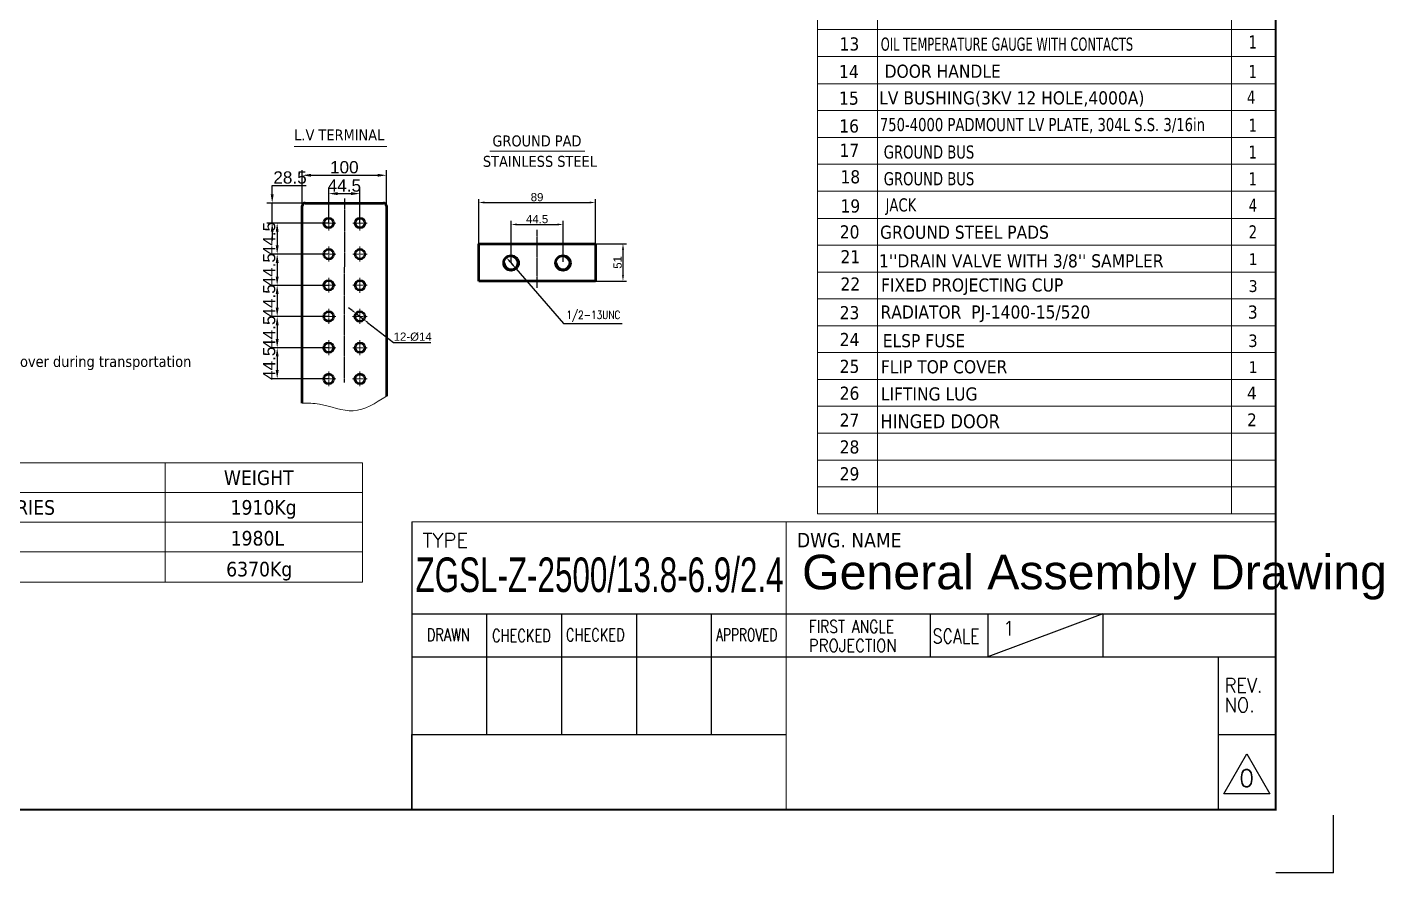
# Model space of a CAD drawing. Header units: millimetres. Extents: x 3151 to 13728, y 2378 to 9705.
# Drawn here: x 7918 to 13728, y 2378 to 6002 of the extents above; entities that cross this region are included whole.
import ezdxf

# ---------------------------------------------------------------- set-up
doc = ezdxf.new("R2010")
doc.units = ezdxf.units.MM
doc.linetypes.add('CENTERX2', pattern=[101.6, 63.5, -12.7, 12.7, -12.7])
doc.linetypes.add('点画线', pattern=[18, 12, -2, 2, -2])
for name, color, linetype, lineweight in [('1', 4, 'Continuous', 53), ('标注、文本', 3, 'Continuous', 18), ('铁心', 3, 'Continuous', 0)]:
    doc.layers.add(name, color=color, linetype=linetype, lineweight=lineweight)
doc.layers.add('2', color=3, linetype='Continuous')
doc.layers.add('paper', color=254, linetype='Continuous', plot=False)
doc.layers.add('中心线层', color=1, linetype='点画线', lineweight=18, true_color=0xff0000)
doc.styles.add('ROMANS', font='romans.shx', dxfattribs={"bigfont": 'whgtxt.shx'})
doc.styles.get("Standard").update_dxf_attribs({"font": 'arial.ttf'})
doc.styles.add('Tahoma$001', font='tahoma.ttf', dxfattribs={"height": 2.159784})
doc.styles.add('Tahoma_txtstyle_30.40_0_0', font='tahoma.ttf')
doc.styles.add('Tahoma_txtstyle_30.51_0_0', font='tahoma.ttf')
doc.dimstyles.new('1-15', dxfattribs={"dimscale": 10, "dimtxt": 3.5, "dimasz": 2, "dimexe": 1.5, "dimexo": 0.5, "dimgap": 0.5, "dimtad": 1, "dimtoh": 1, "dimdec": 1, "dimdsep": 46, "dimtxsty": 'Standard', "dimcen": 2.5, "dimclrd": 3, "dimclre": 3, "dimclrt": 3, "dimadec": 0, "dimazin": 2, "dimtfac": 1, "dimtdec": 1, "dimtmove": 0, "dimatfit": 2, "dimfxl": 1, "dimarcsym": 0})
doc.dimstyles.new('丁晓菲', dxfattribs={"dimscale": 10, "dimtxt": 3.5, "dimasz": 2.5, "dimexe": 1.5, "dimexo": 0, "dimgap": 0.5, "dimtad": 1, "dimtoh": 1, "dimtxsty": 'Standard', "dimcen": 2.5, "dimclrd": 3, "dimclre": 3, "dimclrt": 2, "dimadec": 0, "dimazin": 0, "dimtfac": 1, "dimtmove": 0, "dimatfit": 2, "dimfxl": 1.5, "dimarcsym": 0})
doc.dimstyles.new('郁文书', dxfattribs={"dimscale": 15, "dimtxt": 3.5, "dimasz": 2.5, "dimexe": 1.5, "dimexo": 0, "dimgap": 0.5, "dimtad": 1, "dimtoh": 1, "dimtxsty": 'Standard', "dimcen": 2.5, "dimclrd": 3, "dimclre": 3, "dimclrt": 2, "dimadec": 0, "dimazin": 0, "dimtfac": 1, "dimtmove": 0, "dimatfit": 2, "dimfxl": 1, "dimarcsym": 0})

# ---------------------------------------------------------------- blocks, each defined once
blk = doc.blocks.new('*D60')
at = {"layer": '1', "color": 3, "lineweight": -2, "transparency": 16777216}
for p, q in [((9096.4, 4849), (9096.4, 5389.8)), ((9133.9, 5367.3), (9418.9, 5367.3)), ((9456.4, 4876.3), (9456.4, 5389.8))]:
    blk.add_line(p, q, dxfattribs=at)
at = {"layer": '1', "color": 3, "transparency": 16777216}
for points in [[(9133.9, 5373.6), (9133.9, 5361.1), (9096.4, 5367.3)], [(9418.9, 5373.6), (9418.9, 5361.1), (9456.4, 5367.3)]]:
    blk.add_solid(points, dxfattribs=at)
at = {"layer": 'Defpoints', "color": 0, "transparency": 16777216}
for p in [(9456.4, 5367.3), (9096.4, 4849), (9456.4, 4876.3)]:
    blk.add_point(p, dxfattribs=at)
at = {"layer": '1', "color": 2, "transparency": 16777216, "insert": (9276.4, 5401.6), "char_height": 52.5, "attachment_point": 5}
blk.add_mtext('100', dxfattribs=at)
blk = doc.blocks.new('*D61')
at = {"layer": '1', "color": 3, "lineweight": -2, "transparency": 16777216}
for p, q in [((8967.5, 5285.8), (8967.5, 5323.3)), ((8967.5, 5323.3), (9112.7, 5323.3)), ((9276.5, 5248.3), (8945, 5248.3)), ((8967.5, 5162.8), (8967.5, 5248.3)), ((9209.8, 5162.8), (8945, 5162.8)), ((8967.5, 5125.3), (8967.5, 5087.8))]:
    blk.add_line(p, q, dxfattribs=at)
at = {"layer": '1', "color": 3, "transparency": 16777216}
for points in [[(8961.3, 5285.8), (8973.8, 5285.8), (8967.5, 5248.3)], [(8961.3, 5125.3), (8973.8, 5125.3), (8967.5, 5162.8)]]:
    blk.add_solid(points, dxfattribs=at)
at = {"layer": 'Defpoints', "color": 0, "transparency": 16777216}
for p in [(8967.5, 5248.3), (9276.5, 5248.3), (9209.8, 5162.8)]:
    blk.add_point(p, dxfattribs=at)
at = {"layer": '1', "color": 2, "transparency": 16777216, "insert": (9043.8, 5357.6), "char_height": 52.5, "attachment_point": 5}
blk.add_mtext('28.5', dxfattribs=at)
blk = doc.blocks.new('*D62')
at = {"layer": '1', "color": 3, "lineweight": -2, "transparency": 16777216}
for p, q in [((9209.8, 5162.8), (9209.8, 5311.3)), ((9247.3, 5288.8), (9305.7, 5288.8)), ((9343.2, 5162.8), (9343.2, 5311.3))]:
    blk.add_line(p, q, dxfattribs=at)
at = {"layer": '1', "color": 3, "transparency": 16777216}
for points in [[(9247.3, 5295.1), (9247.3, 5282.6), (9209.8, 5288.8)], [(9305.7, 5295.1), (9305.7, 5282.6), (9343.2, 5288.8)]]:
    blk.add_solid(points, dxfattribs=at)
at = {"layer": 'Defpoints', "color": 0, "transparency": 16777216}
for p in [(9343.2, 5288.8), (9209.8, 5162.8), (9343.2, 5162.8)]:
    blk.add_point(p, dxfattribs=at)
at = {"layer": '1', "color": 2, "transparency": 16777216, "insert": (9276.5, 5323), "char_height": 52.5, "attachment_point": 5}
blk.add_mtext('44.5', dxfattribs=at)
blk = doc.blocks.new('*D63')
at = {"layer": '1', "color": 3, "lineweight": -2, "transparency": 16777216}
for p, q in [((9209.8, 5162.8), (8966.4, 5162.8)), ((8988.9, 5125.3), (8988.9, 5066.8)), ((9209.8, 5029.3), (8966.4, 5029.3))]:
    blk.add_line(p, q, dxfattribs=at)
at = {"layer": '1', "color": 3, "transparency": 16777216}
for points in [[(8982.7, 5125.3), (8995.2, 5125.3), (8988.9, 5162.8)], [(8982.7, 5066.8), (8995.2, 5066.8), (8988.9, 5029.3)]]:
    blk.add_solid(points, dxfattribs=at)
at = {"layer": 'Defpoints', "color": 0, "transparency": 16777216}
for p in [(9209.8, 5162.8), (8988.9, 5029.3), (9209.8, 5029.3)]:
    blk.add_point(p, dxfattribs=at)
at = {"layer": '1', "color": 2, "transparency": 16777216, "insert": (8954.7, 5096.1), "char_height": 52.5, "attachment_point": 5, "rotation": 90}
blk.add_mtext('44.5', dxfattribs=at)
blk = doc.blocks.new('*D64')
at = {"layer": '1', "color": 3, "lineweight": -2, "transparency": 16777216}
for p, q in [((9209.8, 5029.3), (8966.4, 5029.3)), ((8988.9, 4991.8), (8988.9, 4933.3)), ((9209.8, 4895.8), (8966.4, 4895.8))]:
    blk.add_line(p, q, dxfattribs=at)
at = {"layer": '1', "color": 3, "transparency": 16777216}
for points in [[(8982.7, 4991.8), (8995.2, 4991.8), (8988.9, 5029.3)], [(8982.7, 4933.3), (8995.2, 4933.3), (8988.9, 4895.8)]]:
    blk.add_solid(points, dxfattribs=at)
at = {"layer": 'Defpoints', "color": 0, "transparency": 16777216}
for p in [(9209.8, 5029.3), (8988.9, 4895.8), (9209.8, 4895.8)]:
    blk.add_point(p, dxfattribs=at)
at = {"layer": '1', "color": 2, "transparency": 16777216, "insert": (8954.7, 4962.6), "char_height": 52.5, "attachment_point": 5, "rotation": 90}
blk.add_mtext('44.5', dxfattribs=at)
blk = doc.blocks.new('*D65')
at = {"layer": '1', "color": 3, "lineweight": -2, "transparency": 16777216}
for p, q in [((9209.8, 4895.8), (8966.4, 4895.8)), ((8988.9, 4858.3), (8988.9, 4799.8)), ((9209.8, 4762.3), (8966.4, 4762.3))]:
    blk.add_line(p, q, dxfattribs=at)
at = {"layer": '1', "color": 3, "transparency": 16777216}
for points in [[(8982.7, 4858.3), (8995.2, 4858.3), (8988.9, 4895.8)], [(8982.7, 4799.8), (8995.2, 4799.8), (8988.9, 4762.3)]]:
    blk.add_solid(points, dxfattribs=at)
at = {"layer": 'Defpoints', "color": 0, "transparency": 16777216}
for p in [(9209.8, 4895.8), (8988.9, 4762.3), (9209.8, 4762.3)]:
    blk.add_point(p, dxfattribs=at)
at = {"layer": '1', "color": 2, "transparency": 16777216, "insert": (8954.7, 4829.1), "char_height": 52.5, "attachment_point": 5, "rotation": 90}
blk.add_mtext('44.5', dxfattribs=at)
blk = doc.blocks.new('*D66')
at = {"layer": 'Defpoints', "color": 0, "transparency": 16777216}
for p in [(10351.8, 5074.2), (10351.8, 4914.2), (10469.7, 4914.2)]:
    blk.add_point(p, dxfattribs=at)
at = {"layer": '标注、文本', "color": 3, "lineweight": -2, "transparency": 16777216}
for p, q in [((10351.8, 5074.2), (10484.7, 5074.2)), ((10469.7, 5049.2), (10469.7, 4939.2)), ((10351.8, 4914.2), (10484.7, 4914.2))]:
    blk.add_line(p, q, dxfattribs=at)
at = {"layer": '标注、文本', "color": 3, "transparency": 16777216}
for points in [[(10465.5, 5049.2), (10473.9, 5049.2), (10469.7, 5074.2)], [(10465.5, 4939.2), (10473.9, 4939.2), (10469.7, 4914.2)]]:
    blk.add_solid(points, dxfattribs=at)
at = {"layer": '标注、文本', "color": 2, "transparency": 16777216, "insert": (10446.8, 4994.2), "char_height": 35, "attachment_point": 5, "rotation": 90, "bg_fill": 3, "box_fill_scale": 1.1, "bg_fill_color": 256, "bg_fill_true_color": 13158600, "bg_fill_transparency": 0}
blk.add_mtext('51', dxfattribs=at)
blk = doc.blocks.new('*D86')
at = {"layer": 'Defpoints', "color": 0, "transparency": 16777216}
for p in [(9970, 5015.7), (10011.5, 4967.6)]:
    blk.add_point(p, dxfattribs=at)
at = {"layer": '标注、文本', "color": 3, "lineweight": -2, "transparency": 16777216}
for p, q in [((9986.3, 4996.8), (9995.1, 4986.5)), ((10011.5, 4967.6), (10215.3, 4731.6)), ((10215.3, 4731.6), (10465.7, 4731.6))]:
    blk.add_line(p, q, dxfattribs=at)
at = {"layer": '标注、文本', "color": 3, "transparency": 16777216}
for points in [[(9989.5, 4999.5), (9983.2, 4994), (9970, 5015.7)], [(9998.3, 4989.3), (9992, 4983.8), (10011.5, 4967.6)]]:
    blk.add_solid(points, dxfattribs=at)
at = {"layer": '标注、文本', "color": 2, "transparency": 16777216, "insert": (10343, 4763.3), "char_height": 35, "attachment_point": 5, "bg_fill": 3, "box_fill_scale": 1.1, "bg_fill_color": 256, "bg_fill_true_color": 13158600, "bg_fill_transparency": 0}
blk.add_mtext('{\\Fromans,gbcbig|c134;\\W0.8;1/2-13UNC}', dxfattribs=at)
blk = doc.blocks.new('*D67')
at = {"layer": 'Defpoints', "color": 0, "transparency": 16777216}
for p in [(10213, 5156.6), (9990.7, 4996.7), (10213, 4996.7)]:
    blk.add_point(p, dxfattribs=at)
at = {"layer": '标注、文本', "color": 3, "lineweight": -2, "transparency": 16777216}
for p, q in [((9990.7, 4996.7), (9990.7, 5171.6)), ((10213, 4996.7), (10213, 5171.6)), ((10015.7, 5156.6), (10188, 5156.6))]:
    blk.add_line(p, q, dxfattribs=at)
at = {"layer": '标注、文本', "color": 3, "transparency": 16777216}
for points in [[(10015.7, 5160.8), (10015.7, 5152.4), (9990.7, 5156.6)], [(10188, 5160.8), (10188, 5152.4), (10213, 5156.6)]]:
    blk.add_solid(points, dxfattribs=at)
at = {"layer": '标注、文本', "color": 2, "transparency": 16777216, "insert": (10101.8, 5179.4), "char_height": 35, "attachment_point": 5, "bg_fill": 3, "box_fill_scale": 1.1, "bg_fill_color": 256, "bg_fill_true_color": 13158600, "bg_fill_transparency": 0}
blk.add_mtext('44.5', dxfattribs=at)
blk = doc.blocks.new('*D68')
at = {"layer": 'Defpoints', "color": 0, "transparency": 16777216}
for p in [(10351.8, 5250.7), (9851.8, 5074.2), (10351.8, 5074.2)]:
    blk.add_point(p, dxfattribs=at)
at = {"layer": '标注、文本', "color": 3, "lineweight": -2, "transparency": 16777216}
for p, q in [((9851.8, 5074.2), (9851.8, 5265.7)), ((9876.8, 5250.7), (10326.8, 5250.7)), ((10351.8, 5074.2), (10351.8, 5265.7))]:
    blk.add_line(p, q, dxfattribs=at)
at = {"layer": '标注、文本', "color": 3, "transparency": 16777216}
for points in [[(9876.8, 5254.8), (9876.8, 5246.5), (9851.8, 5250.7)], [(10326.8, 5254.8), (10326.8, 5246.5), (10351.8, 5250.7)]]:
    blk.add_solid(points, dxfattribs=at)
at = {"layer": '标注、文本', "color": 2, "transparency": 16777216, "insert": (10101.8, 5273.5), "char_height": 35, "attachment_point": 5, "bg_fill": 3, "box_fill_scale": 1.1, "bg_fill_color": 256, "bg_fill_true_color": 13158600, "bg_fill_transparency": 0}
blk.add_mtext('89', dxfattribs=at)
blk = doc.blocks.new('*D87')
at = {"layer": 'Defpoints', "color": 0, "transparency": 16777216}
for p in [(9326.5, 4775.2), (9359.8, 4749.5)]:
    blk.add_point(p, dxfattribs=at)
at = {"layer": '标注、文本', "color": 3, "lineweight": -2, "transparency": 16777216}
for p, q in [((9310.7, 4787.4), (9294.9, 4799.7)), ((9326.5, 4775.2), (9359.8, 4749.5)), ((9375.6, 4737.2), (9486.5, 4651.4)), ((9486.5, 4651.4), (9646.9, 4651.4))]:
    blk.add_line(p, q, dxfattribs=at)
at = {"layer": '标注、文本', "color": 3, "transparency": 16777216}
for points in [[(9312.8, 4790.1), (9308.7, 4784.8), (9326.5, 4775.2)], [(9377.6, 4739.9), (9373.5, 4734.6), (9359.8, 4749.5)]]:
    blk.add_solid(points, dxfattribs=at)
at = {"layer": '标注、文本', "color": 3, "transparency": 16777216, "insert": (9569.2, 4675.3), "char_height": 35, "attachment_point": 5}
blk.add_mtext('12-%%C14', dxfattribs=at)
blk = doc.blocks.new('*D58')
at = {"layer": '1', "color": 3, "lineweight": -2, "transparency": 16777216}
for p, q in [((9209.8, 4628.4), (8966.4, 4628.4)), ((8988.9, 4590.9), (8988.9, 4532.4)), ((9209.8, 4494.9), (8966.4, 4494.9))]:
    blk.add_line(p, q, dxfattribs=at)
at = {"layer": '1', "color": 3, "transparency": 16777216}
for points in [[(8982.7, 4590.9), (8995.2, 4590.9), (8988.9, 4628.4)], [(8982.7, 4532.4), (8995.2, 4532.4), (8988.9, 4494.9)]]:
    blk.add_solid(points, dxfattribs=at)
at = {"layer": 'Defpoints', "color": 0, "transparency": 16777216}
for p in [(9209.8, 4628.4), (8988.9, 4494.9), (9209.8, 4494.9)]:
    blk.add_point(p, dxfattribs=at)
at = {"layer": '1', "color": 2, "transparency": 16777216, "insert": (8954.7, 4561.7), "char_height": 52.5, "attachment_point": 5, "rotation": 90}
blk.add_mtext('44.5', dxfattribs=at)
blk = doc.blocks.new('*D59')
at = {"layer": '1', "color": 3, "lineweight": -2, "transparency": 16777216}
for p, q in [((9209.8, 4761.9), (8966.4, 4761.9)), ((8988.9, 4724.4), (8988.9, 4665.9)), ((9209.8, 4628.4), (8966.4, 4628.4))]:
    blk.add_line(p, q, dxfattribs=at)
at = {"layer": '1', "color": 3, "transparency": 16777216}
for points in [[(8982.7, 4724.4), (8995.2, 4724.4), (8988.9, 4761.9)], [(8982.7, 4665.9), (8995.2, 4665.9), (8988.9, 4628.4)]]:
    blk.add_solid(points, dxfattribs=at)
at = {"layer": 'Defpoints', "color": 0, "transparency": 16777216}
for p in [(9209.8, 4761.9), (8988.9, 4628.4), (9209.8, 4628.4)]:
    blk.add_point(p, dxfattribs=at)
at = {"layer": '1', "color": 2, "transparency": 16777216, "insert": (8954.7, 4695.2), "char_height": 52.5, "attachment_point": 5, "rotation": 90}
blk.add_mtext('44.5', dxfattribs=at)

msp = doc.modelspace()

# ---------------------------------------------------------------- linework, layer by layer
at = {"layer": '1'}
for p, q in [((9096.342, 4391.291), (9096.383, 5236.344)), ((9108.383, 5248.344), (9444.383, 5248.344)), ((9456.383, 5236.344), (9456.333, 4420.887)), ((9851.842, 4914.156), (9851.842, 5074.156)), ((9851.842, 5074.156), (10351.842, 5074.156)), ((10351.842, 5074.156), (10351.842, 4914.156)), ((10351.842, 4914.156), (9851.842, 4914.156))]:
    msp.add_line(p, q, dxfattribs=at)
at = {"layer": '1', "color": 1, "linetype": 'CENTERX2', "lineweight": -3, "ltscale": 0.1}
for p, q in [((9276.512, 5268.259), (9276.368, 4478.851)), ((10101.842, 4884.826), (10101.842, 5133.591))]:
    msp.add_line(p, q, dxfattribs=at)
at = {"layer": '1', "const_width": 8.634}
msp.add_lwpolyline([(3792.755, 2649.776), (13265.075, 2649.776), (13265.075, 9458.006), (3792.755, 9458.006), (3792.755, 2649.776)], dxfattribs=at)
at = {"layer": '1'}
for centre, radius in [((9209.759, 5162.844), 21), ((9343.232, 5162.823), 21), ((9209.759, 5029.344), 21), ((9343.191, 5029.323), 21), ((9990.717, 4991.656), 31.75), ((10212.967, 4991.656), 31.75), ((9209.759, 4895.844), 21), ((9343.149, 4895.823), 21), ((9209.759, 4762.344), 21), ((9209.759, 4762.344), 21), ((9343.107, 4762.323), 21), ((9343.149, 4762.323), 21), ((9209.759, 4628.443), 21), ((9343.149, 4628.422), 21), ((9209.759, 4494.943), 21), ((9209.759, 4494.943), 21), ((9343.107, 4494.922), 21), ((9343.149, 4494.922), 21)]:
    msp.add_circle(centre, radius, dxfattribs=at)
for centre, start, end in [((9108.383, 5236.344), 90, 180), ((9444.383, 5236.344), 0, 90)]:
    msp.add_arc(centre, 12, start, end, dxfattribs=at)
at = {"layer": '2'}
for p, q in [((9564.95, 3883.151), (9564.95, 2649.776)), ((9564.95, 3488.471), (13265.075, 3488.471)), ((9885.627, 3488.471), (9885.627, 2971.249)), ((10206.305, 3488.471), (10206.305, 2971.249)), ((10526.982, 3488.471), (10526.982, 2971.249)), ((10847.66, 3488.471), (10847.66, 2971.249)), ((11785.025, 3488.471), (11785.025, 3303.464)), ((12525.05, 3488.471), (12031.7, 3303.464)), ((12031.7, 3488.471), (12031.7, 3303.464)), ((12525.05, 3488.471), (12525.05, 3303.464)), ((9564.95, 3303.464), (11168.337, 3303.464)), ((11168.337, 3303.464), (13265.075, 3303.464)), ((13018.4, 3303.464), (13018.4, 2649.776)), ((9564.95, 2971.249), (11168.337, 2971.249)), ((9564.95, 2650.572), (9564.95, 2971.249)), ((13018.4, 2971.249), (13265.075, 2971.249)), ((13043.067, 2717.643), (13141.737, 2888.544)), ((13141.737, 2888.544), (13240.407, 2717.643)), ((13240.407, 2717.643), (13043.067, 2717.643))]:
    msp.add_line(p, q, dxfattribs=at)
at = {"layer": 'paper'}
for q in [(13511.75, 2625.108), (13265.075, 2378.433)]:
    msp.add_line((13511.75, 2378.433), q, dxfattribs=at)
at = {"layer": '中心线层'}
for p, q in [((9209.759, 5195.082), (9209.759, 5131.41)), ((9343.243, 5195.061), (9343.223, 5131.389)), ((9178.76, 5162.844), (9240.758, 5162.844)), ((9374.232, 5162.814), (9312.233, 5162.833)), ((9209.759, 5061.582), (9209.759, 4997.91)), ((9343.201, 5061.561), (9343.181, 4997.889)), ((9178.76, 5029.344), (9240.758, 5029.344)), ((9374.19, 5029.314), (9312.191, 5029.333)), ((9178.76, 4895.844), (9240.758, 4895.844)), ((9209.759, 4928.082), (9209.759, 4864.41)), ((9374.148, 4895.814), (9312.15, 4895.833)), ((9343.159, 4928.061), (9343.139, 4864.389)), ((9209.759, 4794.582), (9209.759, 4730.91)), ((9209.759, 4794.582), (9209.759, 4730.91)), ((9343.117, 4794.561), (9343.097, 4730.889)), ((9343.159, 4794.561), (9343.139, 4730.889)), ((9178.76, 4762.344), (9240.758, 4762.344)), ((9178.76, 4762.344), (9240.758, 4762.344)), ((9374.106, 4762.314), (9312.108, 4762.333)), ((9374.148, 4762.314), (9312.15, 4762.333)), ((9209.759, 4660.68), (9209.759, 4597.008)), ((9343.159, 4660.659), (9343.139, 4596.987)), ((9178.76, 4628.443), (9240.758, 4628.443)), ((9374.148, 4628.412), (9312.15, 4628.432)), ((9178.76, 4494.943), (9240.758, 4494.943)), ((9178.76, 4494.943), (9240.758, 4494.943)), ((9209.759, 4527.18), (9209.759, 4463.508)), ((9209.759, 4527.18), (9209.759, 4463.508)), ((9374.106, 4494.912), (9312.108, 4494.932)), ((9374.148, 4494.912), (9312.15, 4494.932)), ((9343.117, 4527.159), (9343.097, 4463.487)), ((9343.159, 4527.159), (9343.139, 4463.487))]:
    msp.add_line(p, q, dxfattribs=at)
at = {"layer": '标注、文本'}
msp.add_line((9354.573, 3623.701), (9354.573, 4135.291), dxfattribs=at)
msp.add_open_spline([(9096.342, 4391.291), (9120.828, 4390.938), (9194.439, 4389.876), (9319.516, 4332.575), (9410.035, 4391.003), (9456.342, 4420.892)], degree=3, knots=[0, 0, 0, 0, 73.60943979, 221.28127785, 375.94621417, 375.94621417, 375.94621417, 375.94621417], dxfattribs=at)
at = {"layer": '铁心'}
for p, q in [((9457.846, 5490.63), (9062.015, 5490.63)), ((9899.069, 5470.735), (10306.688, 5470.735)), ((7180.674, 4135.291), (9354.573, 4135.291)), ((8508.992, 4135.291), (8508.992, 3965.185)), ((8508.992, 3965.185), (8508.992, 4135.291)), ((7180.674, 4008.32), (9354.573, 4008.32)), ((8508.992, 3768.723), (8508.992, 3965.185)), ((8508.992, 3965.185), (8508.992, 3768.723)), ((7180.674, 3880.819), (9354.573, 3880.819)), ((9564.95, 3883.151), (13265.075, 3883.151)), ((11168.337, 3883.151), (11168.337, 2649.776)), ((7180.674, 3753.318), (9354.573, 3753.318)), ((8508.992, 3623.701), (8508.992, 3768.723)), ((8508.992, 3768.723), (8508.992, 3623.701)), ((7180.674, 3623.701), (9354.573, 3623.701))]:
    msp.add_line(p, q, dxfattribs=at)
for points in [[(11303.131, 3917.135), (11303.131, 7607.475)], [(13074.917, 7492.406), (13074.917, 3917.135)], [(11303.131, 6915.626), (11303.131, 3917.135)], [(11559.531, 6915.626), (11559.531, 4492.483)], [(13265.075, 4837.691), (13265.075, 6800.557)], [(13265.075, 5991.251), (11303.131, 5991.251), (11303.131, 5991.251)], [(13265.075, 5876.659), (11303.131, 5876.659)], [(11303.131, 3917.135), (11303.131, 5876.659), (13265.075, 5876.659)], [(11303.131, 5876.659), (11303.131, 3917.135)], [(11559.531, 5876.659), (11559.531, 3917.135)], [(13265.075, 5759.679), (11303.131, 5759.679)], [(13265.075, 5644.61), (11303.131, 5644.61)], [(13265.075, 5529.54), (11303.131, 5529.54)], [(13265.075, 5414.948), (11303.131, 5414.948)], [(13265.075, 5299.879), (11303.131, 5299.879), (11303.131, 5299.879)], [(13265.075, 5182.422), (11303.131, 5182.422), (11303.131, 5182.422)], [(13265.075, 5067.83), (11303.131, 5067.83), (11303.131, 5067.83)], [(13265.075, 4952.76), (11303.131, 4952.76), (11303.131, 4952.76)], [(13265.075, 4837.691), (11303.131, 4837.691), (11303.131, 4837.691)], [(13265.075, 4722.621), (11303.131, 4722.621), (11303.131, 4722.621)], [(13265.075, 4607.552), (11303.131, 4607.552), (11303.131, 4607.552)], [(13265.075, 4492.483), (11303.131, 4492.483), (11303.131, 4492.483)], [(13265.075, 4492.483), (11303.131, 4492.483), (11303.131, 4492.483)], [(13265.075, 4377.413), (11303.131, 4377.413), (11303.131, 4377.413)], [(13265.075, 4377.413), (11303.131, 4377.413), (11303.131, 4377.413)], [(13265.075, 4262.344), (11303.131, 4262.344), (11303.131, 4262.344)], [(13265.075, 4147.274), (11303.131, 4147.274), (11303.131, 4147.274)], [(13265.075, 4032.205), (11303.131, 4032.205), (11303.131, 4032.205)], [(13265.075, 3917.135), (11303.131, 3917.135), (11303.131, 3917.135)]]:
    msp.add_lwpolyline(points, dxfattribs=at)

# ---------------------------------------------------------------- texts
at = {"layer": '1', "color": 4, "width": 0.65}
msp.add_text('ZGSL-Z-2500/13.8-6.9/2.4', height=148.005, dxfattribs=at).set_placement((9581.315, 3581.733))
at = {"layer": '1', "color": 4}
msp.add_text('General Assembly Drawing', height=148.005, dxfattribs=at).set_placement((11236.651, 3593.391))
at = {"layer": '2', "style": 'ROMANS'}
for s, height, p in [('TYPE', 61.6688, (9611.116, 3772.864)), ('1', 61.669, (12095.782, 3395.664))]:
    msp.add_text(s, height=height, dxfattribs=at).set_placement(p)
for s, height, width, p in [('FIRST ANGLE', 54.2685, 0.8, (11265.7, 3406.597)), ('DRAWN', 54.2685, 0.75, (9629.222, 3371.259)), ('CHECKED', 54.2685, 0.75, (9909.217, 3367.819)), ('CHECKED', 54.2685, 0.75, (10225.516, 3371.259)), ('APPROVED', 54.2685, 0.7, (10868.484, 3371.259)), ('PROJECTION', 54.2685, 0.86, (11265.7, 3325.266)), ('SCALE', 61.6688, 0.8, (11795.927, 3361.88)), ('REV.', 61.6688, 0.9, (13046.447, 3150.83)), ('NO.', 61.6688, 0.9, (13046.447, 3066.732))]:
    msp.add_text(s, height=height, dxfattribs=dict(at, width=width)).set_placement(p)
at = {"layer": '2', "color": 4, "style": 'ROMANS'}
msp.add_text('0', height=74.002, dxfattribs=at).set_placement((13108.603, 2747.246))
at = {"layer": '铁心'}
for s, height, style, p in [('13', 56.2319, 'Tahoma_txtstyle_30.40_0_0', (11397.192, 5901.964)), ('14', 56.2319, 'Tahoma_txtstyle_30.40_0_0', (11395.044, 5783.749)), ('DOOR HANDLE', 56.23192, 'Tahoma_txtstyle_30.40_0_0', (11590.126, 5785.189)), ('15', 56.2319, 'Tahoma_txtstyle_30.40_0_0', (11395.044, 5669.72)), ('LV BUSHING(3KV 12 HOLE,4000A)', 56.23192, 'Tahoma_txtstyle_30.40_0_0', (11566.941, 5670.883)), ('16', 56.2319, 'Tahoma_txtstyle_30.40_0_0', (11395.828, 5550.339)), ('L.V TERMINAL', 46.95689, 'Tahoma$001', (9061.874, 5516.723)), ('GROUND PAD  ', 46.95689, 'Tahoma$001', (9910.644, 5491.088)), ('17', 56.2319, 'Tahoma_txtstyle_30.40_0_0', (11396.882, 5446.304)), ('STAINLESS STEEL ', 46.95689, 'Tahoma$001', (9869.859, 5403.565)), ('18', 56.2319, 'Tahoma_txtstyle_30.40_0_0', (11401.133, 5332.739)), ('19', 56.2319, 'Tahoma_txtstyle_30.40_0_0', (11401.133, 5207.738)), ('20', 56.2319, 'Tahoma_txtstyle_30.40_0_0', (11398.126, 5096.688)), ('GROUND STEEL PADS', 56.23192, 'Tahoma_txtstyle_30.40_0_0', (11570.629, 5095.284)), ('21', 56.2319, 'Tahoma_txtstyle_30.40_0_0', (11401.133, 4990.208)), ("1''DRAIN VALVE WITH 3/8'' SAMPLER ", 56.23192, 'Tahoma_txtstyle_30.40_0_0', (11566.332, 4972.602)), ('1', 50.452, 'Tahoma$001', (13149.518, 4982.363)), ('22', 56.2319, 'Tahoma_txtstyle_30.40_0_0', (11401.133, 4873.526)), ('FIXED PROJECTING CUP', 56.23192, 'Tahoma_txtstyle_30.40_0_0', (11574.782, 4869.248)), ('3', 50.452, 'Tahoma$001', (13149.518, 4867.294)), ('23', 56.2319, 'Tahoma_txtstyle_30.40_0_0', (11397.633, 4750.691)), ('RADIATOR  PJ-1400-15/520', 56.23192, 'Tahoma_txtstyle_30.40_0_0', (11572.662, 4753.373)), ('3', 56.232, 'Tahoma_txtstyle_30.40_0_0', (13145.662, 4753.202)), ('24', 56.2319, 'Tahoma_txtstyle_30.40_0_0', (11397.633, 4635.622)), ('ELSP FUSE', 56.2319, 'Tahoma_txtstyle_30.40_0_0', (11582.158, 4630.53)), ('3', 53.312, 'Tahoma$001', (13147.434, 4631.662)), ('Remove the protective cover during transportation', 46.95689, 'Tahoma$001', (7204.199, 4546.051)), ('25', 56.2319, 'Tahoma_txtstyle_30.40_0_0', (11397.633, 4520.552)), ('FLIP TOP COVER', 56.23192, 'Tahoma_txtstyle_30.40_0_0', (11573.972, 4518.743)), ('1', 50.795, 'Tahoma$001', (13149.518, 4519.698)), ('26', 56.2319, 'Tahoma_txtstyle_30.40_0_0', (11397.633, 4405.483)), ('LIFTING LUG', 56.23192, 'Tahoma_txtstyle_30.40_0_0', (11573.972, 4402.411)), ('4', 55.191, 'Tahoma$001', (13142.356, 4407.016)), ('27', 56.2319, 'Tahoma_txtstyle_30.40_0_0', (11397.633, 4290.413)), ('HINGED DOOR', 59.1915, 'Tahoma_txtstyle_30.40_0_0', (11572.219, 4283.831)), ('2', 55.191, 'Tahoma$001', (13142.356, 4291.946)), ('28', 56.2319, 'Tahoma_txtstyle_30.40_0_0', (11397.633, 4175.344)), ('29', 56.2319, 'Tahoma_txtstyle_30.40_0_0', (11397.633, 4060.274)), ('TANK & ACCESSORIES', 62.51702, 'Tahoma_txtstyle_30.51_0_0', (7215.713, 3912.896)), ('1910Kg', 62.517, 'Tahoma_txtstyle_30.51_0_0', (8789.121, 3913.231)), ('1980L', 62.517, 'Tahoma_txtstyle_30.51_0_0', (8789.523, 3780.943)), ('DWG. NAME', 62.3068, 'Tahoma_txtstyle_30.40_0_0', (11214.503, 3772.864)), ('6370Kg', 62.517, 'Tahoma_txtstyle_30.51_0_0', (8770.42, 3648.689))]:
    msp.add_text(s, height=height, dxfattribs=dict(at, style=style)).set_placement(p)
at = {"layer": '铁心', "style": 'Tahoma_txtstyle_30.40_0_0'}
for s, height, width, p in [('OIL TEMPERATURE GAUGE WITH CONTACTS ', 56.23192, 0.74, (11573.56, 5901.257)), ('1', 56.232, 0.85, (13148.616, 5910.156)), ('1', 56.232, 0.85, (13148.84, 5783.76)), ('4', 56.232, 0.85, (13141.667, 5673.735)), ('750-4000 PADMOUNT LV PLATE, 304L S.S. 3/16in', 56.23192, 0.85, (11569.783, 5556.524)), ('1', 56.232, 0.85, (13148.84, 5553.621)), (' GROUND BUS ', 56.23192, 0.85, (11568.355, 5439.067)), ('1', 56.232, 0.85, (13148.84, 5438.551)), (' GROUND BUS ', 56.23192, 0.85, (11568.355, 5324.475)), ('1', 56.232, 0.85, (13148.84, 5323.959)), ('JACK', 56.2319, 0.85, (11594.159, 5212.323)), ('4', 56.232, 0.85, (13149.518, 5211.309)), ('2', 56.232, 0.85, (13149.518, 5096.717))]:
    msp.add_text(s, height=height, dxfattribs=dict(at, width=width)).set_placement(p)
at = {"layer": '铁心', "insert": (8760.71, 4102.839), "char_height": 62.517, "width": 740.25289, "attachment_point": 1, "style": 'Tahoma_txtstyle_30.51_0_0'}
msp.add_mtext('WEIGHT', dxfattribs=at)

# ---------------------------------------------------------------- dimensions: what is measured, and where the dimension line sits
at = {"layer": '1'}
for base, p1, p2, text, picture, middle in [((9456.383, 5367.34), (9096.383, 4849.022), (9456.383, 4876.344), '100', '*D60', (9276.383, 5367.34)), ((9343.232, 5288.829), (9209.759, 5162.844), (9343.232, 5162.823), '44.5', '*D62', (9276.496, 5288.829))]:
    dim = msp.add_linear_dim(base=base, p1=p1, p2=p2, text=text, dimstyle='郁文书', override={"dimarcsym": 1}, dxfattribs=at)
    dim.commit()
    dim.dimension.update_dxf_attribs({"geometry": picture, "text_midpoint": middle, "dimtype": 160})
for base, p1, p2, angle, text, picture, middle in [((8967.501, 5248.344), (9209.759, 5162.844), (9276.509, 5248.344), 90, '28.5', '*D61', (9043.831, 5323.344)), ((8988.932, 5029.344), (9209.759, 5162.844), (9209.759, 5029.344), 270, '44.5', '*D63', (8988.932, 5096.094)), ((8988.932, 4895.844), (9209.759, 5029.344), (9209.759, 4895.844), 270, '44.5', '*D64', (8988.932, 4962.594)), ((8988.932, 4762.344), (9209.759, 4895.844), (9209.759, 4762.344), 270, '44.5', '*D65', (8988.932, 4829.094)), ((8988.932, 4628.443), (9209.759, 4761.943), (9209.759, 4628.443), 270, '44.5', '*D59', (8988.932, 4695.193)), ((8988.932, 4494.943), (9209.759, 4628.443), (9209.759, 4494.943), 270, '44.5', '*D58', (8988.932, 4561.693))]:
    dim = msp.add_linear_dim(base=base, p1=p1, p2=p2, angle=angle, text=text, dimstyle='郁文书', override={"dimarcsym": 1}, dxfattribs=at)
    dim.commit()
    dim.dimension.update_dxf_attribs({"geometry": picture, "text_midpoint": middle, "dimtype": 160})
at = {"layer": '标注、文本'}
dim = msp.add_diameter_dim_2p(p1=(9326.541, 4775.176), p2=(9359.757, 4749.471), text='12-%%C14', dimstyle='1-15', dxfattribs=at)
dim.commit()
dim.dimension.update_dxf_attribs({"geometry": '*D87', "text_midpoint": (9569.157, 4651.42), "dimtype": 163})

# ---------------------------------------------------------------- next in the draw order: dimensions: what is measured, and where the dimension line sits
dim = msp.add_linear_dim(base=(10469.708, 4914.156), p1=(10351.842, 5074.156), p2=(10351.842, 4914.156), angle=90, text='51', dimstyle='丁晓菲', override={"dimtfill": 1, "dimarcsym": 1}, dxfattribs=at)
dim.commit()
dim.dimension.update_dxf_attribs({"geometry": '*D66', "text_midpoint": (10446.838, 4994.156)})

# ---------------------------------------------------------------- next in the draw order: dimensions: what is measured, and where the dimension line sits
dim = msp.add_diameter_dim_2p(p1=(9969.962, 5015.682), p2=(10011.472, 4967.629), text='{\\Fromans,gbcbig|c134;\\W0.8;1/2-13UNC}', dimstyle='丁晓菲', override={"dimtfill": 1, "dimarcsym": 1}, dxfattribs=at)
dim.commit()
dim.dimension.update_dxf_attribs({"geometry": '*D86', "text_midpoint": (10342.993, 4731.648), "dimtype": 163})

# ---------------------------------------------------------------- next in the draw order: linework, layer by layer
for centre in [(9990.717, 4991.656), (10212.967, 4991.656)]:
    msp.add_arc(centre, 25.69, 180, 90, dxfattribs=at)

# ---------------------------------------------------------------- next in the draw order: dimensions: what is measured, and where the dimension line sits
dim = msp.add_linear_dim(base=(10212.967, 5156.59), p1=(9990.717, 4996.656), p2=(10212.967, 4996.656), text='44.5', dimstyle='丁晓菲', override={"dimtfill": 1, "dimarcsym": 1}, dxfattribs=at)
dim.commit()
dim.dimension.update_dxf_attribs({"geometry": '*D67', "text_midpoint": (10101.842, 5179.388)})

# ---------------------------------------------------------------- next in the draw order: dimensions: what is measured, and where the dimension line sits
dim = msp.add_linear_dim(base=(10351.842, 5250.661), p1=(9851.842, 5074.156), p2=(10351.842, 5074.156), text='89', dimstyle='丁晓菲', override={"dimtfill": 1, "dimarcsym": 1}, dxfattribs=at)
dim.commit()
dim.dimension.update_dxf_attribs({"geometry": '*D68', "text_midpoint": (10101.842, 5273.531)})

doc.saveas('drawing.dxf')
